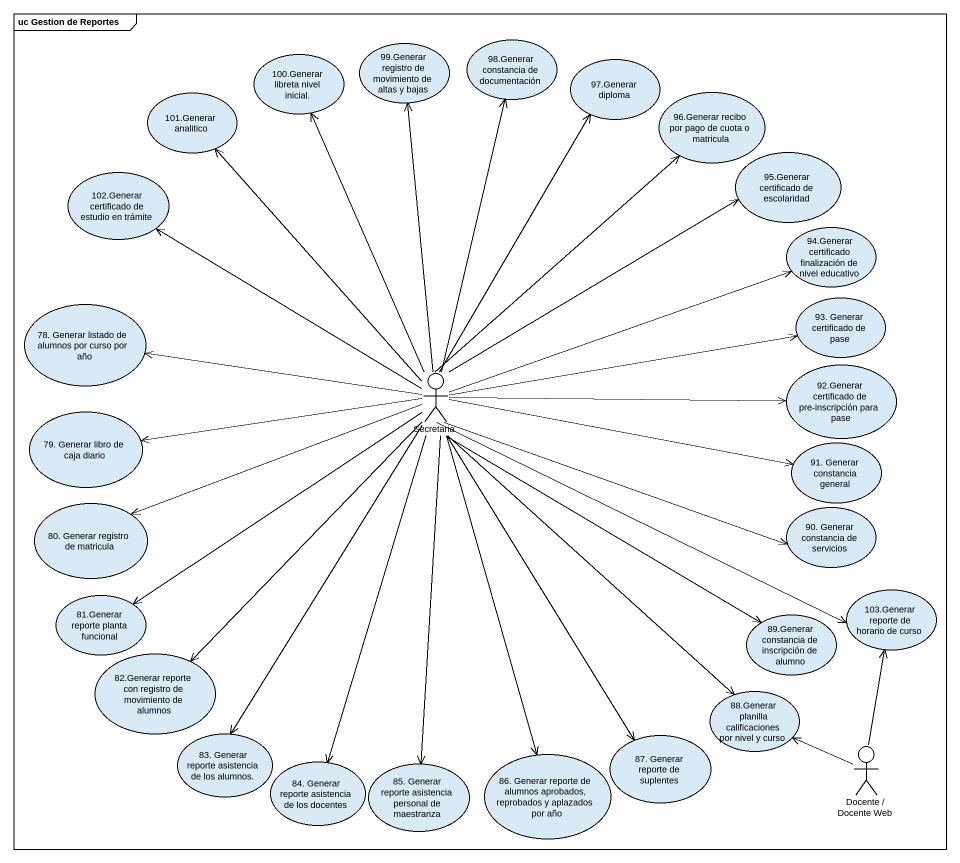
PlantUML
@startuml
mainframe uc Gestion de Reportes
usecase "99.Generar registro de movimiento de altas y bajas" as u99_Generar_registro_de
usecase "98.Generar constancia de documentación" as u98_Generar_constancia_de
usecase "100.Generar libreta nivel inicial." as u100_Generar_libreta_nivel
usecase "97.Generar diploma" as u97_Generar_diploma
usecase "101.Generar analitico" as u101_Generar_analitico
usecase "96.Generar recibo por pago de cuota o matricula" as u96_Generar_recibo_por_pago
usecase "95.Generar certificado de escolaridad" as u95_Generar_certificado_de
usecase "102.Generar certificado de estudio en trámite" as u102_Generar_certificado_de
usecase "94.Generar certificado finalización de nivel educativo" as u94_Generar_certificado
usecase "78. Generar listado de alumnos por curso por año" as u78_Generar_listado_de
usecase "93. Generar certificado de pase" as u93_Generar_certificado_de
actor Secretaria
usecase "92.Generar certificado de pre-inscripción para pase" as u92_Generar_certificado_de
usecase "79. Generar libro de caja diario" as u79_Generar_libro_de_caja
usecase "91. Generar constancia general" as u91_Generar_constancia
usecase "80. Generar registro de matricula" as u80_Generar_registro_de
usecase "90. Generar constancia de servicios" as u90_Generar_constancia_de
usecase "103.Generar reporte de horario de curso" as u103_Generar_reporte_de
usecase "81.Generar reporte planta funcional" as u81_Generar_reporte_planta
usecase "89.Generar constancia de inscripción de alumno" as u89_Generar_constancia_de
usecase "82.Generar reporte con registro de movimiento de alumnos" as u82_Generar_reporte_con
usecase "88.Generar planilla calificaciones por nivel y curso" as u88_Generar_planilla
usecase "83. Generar reporte asistencia de los alumnos." as u83_Generar_reporte
usecase "87. Generar reporte de suplentes" as u87_Generar_reporte_de
usecase "84. Generar reporte asistencia de los docentes" as u84_Generar_reporte
usecase "85. Generar reporte asistencia personal de maestranza" as u85_Generar_reporte
usecase "86. Generar reporte de alumnos aprobados, reprobados y aplazados por año" as u86_Generar_reporte_de
actor "Docente / Docente Web" as Docente_Docente_Web
Secretaria -up-> u99_Generar_registro_de
Secretaria -up-> u98_Generar_constancia_de
Secretaria -up-> u100_Generar_libreta_nivel
Secretaria -up-> u97_Generar_diploma
Secretaria -up-> u101_Generar_analitico
Secretaria -up-> u96_Generar_recibo_por_pago
Secretaria -up-> u95_Generar_certificado_de
Secretaria -up-> u102_Generar_certificado_de
Secretaria -right-> u94_Generar_certificado
Secretaria -left-> u78_Generar_listado_de
Secretaria -right-> u93_Generar_certificado_de
Secretaria -right-> u92_Generar_certificado_de
Secretaria -left-> u79_Generar_libro_de_caja
Secretaria -right-> u91_Generar_constancia
Secretaria -left-> u80_Generar_registro_de
Secretaria -right-> u90_Generar_constancia_de
Secretaria -right-> u103_Generar_reporte_de
Secretaria --> u81_Generar_reporte_planta
Secretaria --> u89_Generar_constancia_de
Secretaria --> u82_Generar_reporte_con
Secretaria --> u88_Generar_planilla
Secretaria --> u83_Generar_reporte
Secretaria --> u87_Generar_reporte_de
Secretaria --> u84_Generar_reporte
Secretaria --> u85_Generar_reporte
Secretaria --> u86_Generar_reporte_de
Docente_Docente_Web -up-> u103_Generar_reporte_de
Docente_Docente_Web -left-> u88_Generar_planilla
@enduml
